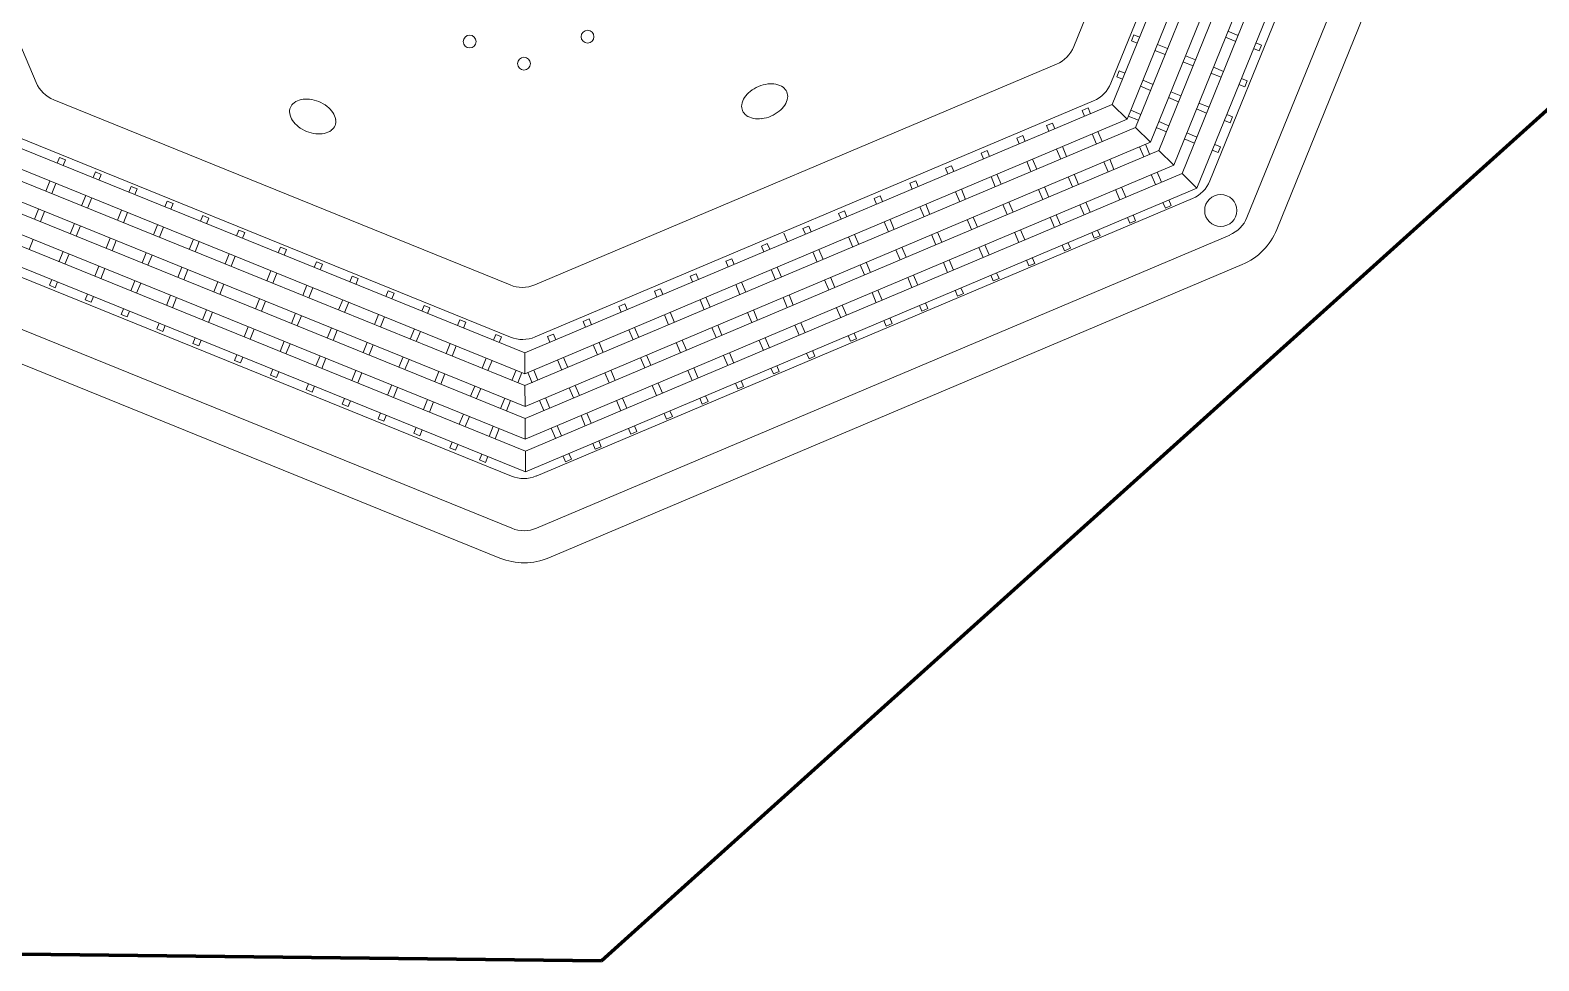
# Model space of a CAD drawing. Header units: millimetres. Extents: x 111 to 1506, y 14 to 566.
# Drawn here: x 217.737 to 220.087, y 128.983 to 130.432 of the extents above; entities that cross this region are included whole.
import ezdxf

# ---------------------------------------------------------------- set-up
doc = ezdxf.new("R2010")
doc.units = ezdxf.units.MM
doc.layers.add('PLUMA 0.05', color=240, linetype='Continuous', lineweight=5)

# ---------------------------------------------------------------- blocks, each defined once
blk = doc.blocks.new('ala')
at = {"layer": 'PLUMA 0.05', "color": 25}
for p, q in [((1562.9436, 61.8153), (1561.8865, 61.8153)), ((1563.8079, 60.9717), (1562.979, 61.8007)), ((1562.9126, 61.7403), (1561.9175, 61.7403)), ((1562.6862, 61.7259), (1562.6862, 61.7355)), ((1562.6862, 61.7355), (1562.6962, 61.7355)), ((1562.6962, 61.7355), (1562.6962, 61.7259)), ((1562.7465, 61.7259), (1562.7465, 61.7355)), ((1562.7465, 61.7355), (1562.7565, 61.7355)), ((1562.7565, 61.7355), (1562.7565, 61.7259)), ((1562.8067, 61.7259), (1562.8067, 61.7355)), ((1562.8067, 61.7355), (1562.8167, 61.7355)), ((1562.8167, 61.7355), (1562.8167, 61.7259)), ((1562.857, 61.7259), (1562.857, 61.7355)), ((1562.857, 61.7355), (1562.867, 61.7355)), ((1562.867, 61.7355), (1562.867, 61.7259)), ((1562.9304, 61.7259), (1562.415, 61.7259)), ((1562.9179, 61.6959), (1562.9304, 61.7259)), ((1562.9304, 61.7259), (1563.3687, 61.2875)), ((1563.7329, 60.9407), (1562.9479, 61.7257)), ((1562.9179, 61.6959), (1562.415, 61.6959)), ((1562.6862, 61.6788), (1562.6862, 61.6959)), ((1562.6962, 61.6959), (1562.6962, 61.6788)), ((1562.7465, 61.6788), (1562.7465, 61.6959)), ((1562.7565, 61.6959), (1562.7565, 61.6788)), ((1562.8067, 61.6788), (1562.8067, 61.6959)), ((1562.8167, 61.6959), (1562.8167, 61.6788)), ((1562.857, 61.6788), (1562.857, 61.6959)), ((1562.867, 61.6959), (1562.867, 61.6788)), ((1562.9179, 61.6959), (1563.3475, 61.2663)), ((1562.9708, 61.6991), (1562.9639, 61.6923)), ((1562.9778, 61.6921), (1562.9708, 61.6991)), ((1562.971, 61.6852), (1562.9778, 61.6921)), ((1562.9109, 61.6788), (1562.415, 61.6788)), ((1562.8984, 61.6488), (1562.9109, 61.6788)), ((1562.9109, 61.6788), (1563.3355, 61.2542)), ((1562.9427, 61.6711), (1562.9307, 61.659)), ((1562.9377, 61.652), (1562.9498, 61.664)), ((1563.0134, 61.6565), (1563.0065, 61.6497)), ((1563.0204, 61.6495), (1563.0134, 61.6565)), ((1562.8984, 61.6488), (1562.415, 61.6488)), ((1562.7465, 61.6318), (1562.7465, 61.6488)), ((1562.7565, 61.6488), (1562.7565, 61.6318)), ((1562.8067, 61.6318), (1562.8067, 61.6488)), ((1562.8167, 61.6488), (1562.8167, 61.6318)), ((1562.857, 61.6318), (1562.857, 61.6488)), ((1562.867, 61.6488), (1562.867, 61.6318)), ((1562.9094, 61.6378), (1562.8974, 61.6258)), ((1562.8984, 61.6488), (1563.3143, 61.233)), ((1563.0136, 61.6426), (1563.0204, 61.6495)), ((1562.8914, 61.6318), (1562.415, 61.6318)), ((1562.8789, 61.6018), (1562.8914, 61.6318)), ((1562.8914, 61.6318), (1563.3022, 61.221)), ((1562.9045, 61.6187), (1562.9165, 61.6308)), ((1562.9853, 61.6285), (1562.9733, 61.6164)), ((1562.9803, 61.6094), (1562.9924, 61.6214)), ((1563.056, 61.6139), (1563.0492, 61.6071)), ((1563.0631, 61.6068), (1563.056, 61.6139)), ((1562.8789, 61.6018), (1562.415, 61.6018)), ((1562.7465, 61.5847), (1562.7465, 61.6018)), ((1562.7565, 61.6018), (1562.7565, 61.5847)), ((1562.8067, 61.5847), (1562.8067, 61.6018)), ((1562.8167, 61.6018), (1562.8167, 61.5847)), ((1562.857, 61.5847), (1562.857, 61.6018)), ((1562.867, 61.6018), (1562.867, 61.5847)), ((1562.8789, 61.6018), (1563.281, 61.1997)), ((1562.9521, 61.5952), (1562.94, 61.5832)), ((1562.9471, 61.5761), (1562.9591, 61.5881)), ((1563.0279, 61.5859), (1563.0159, 61.5738)), ((1563.0562, 61.6), (1563.0631, 61.6068)), ((1562.8719, 61.5847), (1562.415, 61.5847)), ((1562.8595, 61.5547), (1562.8719, 61.5847)), ((1562.8719, 61.5847), (1563.2689, 61.1877)), ((1563.023, 61.5668), (1563.035, 61.5788)), ((1563.0915, 61.5784), (1563.0847, 61.5716)), ((1563.0986, 61.5713), (1563.0915, 61.5784)), ((1563.0918, 61.5645), (1563.0986, 61.5713)), ((1562.8297, 61.5403), (1562.0004, 61.5403)), ((1562.8595, 61.5547), (1562.415, 61.5547)), ((1562.7465, 61.5451), (1562.7465, 61.5547)), ((1562.7465, 61.5451), (1562.7565, 61.5451)), ((1562.7565, 61.5547), (1562.7565, 61.5451)), ((1562.8067, 61.5451), (1562.8067, 61.5547)), ((1562.8067, 61.5451), (1562.8167, 61.5451)), ((1562.8167, 61.5547), (1562.8167, 61.5451)), ((1562.8595, 61.5547), (1563.2477, 61.1665)), ((1562.9188, 61.5619), (1562.9067, 61.5499)), ((1562.9138, 61.5428), (1562.9259, 61.5549)), ((1562.9947, 61.5526), (1562.9826, 61.5405)), ((1562.9897, 61.5335), (1563.0017, 61.5455)), ((1563.0635, 61.5503), (1563.0514, 61.5383)), ((1563.0585, 61.5312), (1563.0706, 61.5433)), ((1563.5329, 60.8578), (1562.8651, 61.5257)), ((1562.8855, 61.5287), (1562.8787, 61.5218)), ((1562.8858, 61.5148), (1562.8787, 61.5218)), ((1562.8858, 61.5148), (1562.8926, 61.5216)), ((1562.9614, 61.5193), (1562.9493, 61.5073)), ((1563.0302, 61.5171), (1563.0181, 61.505)), ((1563.1341, 61.5358), (1563.1273, 61.5289)), ((1563.1412, 61.5287), (1563.1341, 61.5358)), ((1563.1344, 61.5219), (1563.1412, 61.5287)), ((1562.9564, 61.5002), (1562.9685, 61.5123)), ((1563.0252, 61.4979), (1563.0373, 61.51)), ((1563.1061, 61.5077), (1563.094, 61.4957)), ((1563.1011, 61.4886), (1563.1132, 61.5007)), ((1563.1767, 61.4932), (1563.1699, 61.4863)), ((1563.1838, 61.4861), (1563.1767, 61.4932)), ((1562.9281, 61.4861), (1562.9213, 61.4792)), ((1562.9284, 61.4722), (1562.9213, 61.4792)), ((1562.9284, 61.4722), (1562.9352, 61.479)), ((1562.9969, 61.4838), (1562.9849, 61.4717)), ((1562.9919, 61.4647), (1563.004, 61.4767)), ((1563.0728, 61.4745), (1563.0608, 61.4624)), ((1563.177, 61.4793), (1563.1838, 61.4861)), ((1562.7986, 61.4653), (1562.0314, 61.4653)), ((1563.4579, 60.8268), (1562.834, 61.4507)), ((1562.9637, 61.4505), (1562.9568, 61.4437)), ((1563.0678, 61.4553), (1563.0799, 61.4674)), ((1563.1487, 61.4651), (1563.1366, 61.4531)), ((1563.1437, 61.446), (1563.1558, 61.458)), ((1563.2194, 61.4505), (1563.2125, 61.4437)), ((1563.2264, 61.4435), (1563.2194, 61.4505)), ((1562.9639, 61.4366), (1562.9568, 61.4437)), ((1562.9639, 61.4366), (1562.9707, 61.4434)), ((1563.0395, 61.4412), (1563.0275, 61.4291)), ((1563.0346, 61.422), (1563.0466, 61.4341)), ((1563.1154, 61.4318), (1563.1034, 61.4198)), ((1563.1104, 61.4127), (1563.1225, 61.4248)), ((1563.1913, 61.4225), (1563.1793, 61.4104)), ((1563.2196, 61.4367), (1563.2264, 61.4435)), ((1563.0063, 61.4079), (1562.9994, 61.4011)), ((1563.0065, 61.394), (1562.9994, 61.4011)), ((1563.0065, 61.394), (1563.0133, 61.4008)), ((1563.0822, 61.3986), (1563.0701, 61.3865)), ((1563.1863, 61.4034), (1563.1984, 61.4154)), ((1563.262, 61.4079), (1563.2551, 61.4011)), ((1563.269, 61.4009), (1563.262, 61.4079)), ((1563.2622, 61.394), (1563.269, 61.4009)), ((1563.0772, 61.3794), (1563.0892, 61.3915)), ((1563.158, 61.3892), (1563.146, 61.3772)), ((1563.1531, 61.3701), (1563.1651, 61.3822)), ((1563.2339, 61.3799), (1563.2219, 61.3678)), ((1563.0489, 61.3653), (1563.0421, 61.3585)), ((1563.0491, 61.3514), (1563.0421, 61.3585)), ((1563.0491, 61.3514), (1563.0559, 61.3582)), ((1563.1248, 61.356), (1563.1127, 61.3439)), ((1563.2289, 61.3608), (1563.241, 61.3728)), ((1563.3046, 61.3653), (1563.2978, 61.3585)), ((1563.3116, 61.3583), (1563.3046, 61.3653)), ((1563.3048, 61.3514), (1563.3116, 61.3583)), ((1563.1198, 61.3368), (1563.1318, 61.3489)), ((1563.2007, 61.3466), (1563.1886, 61.3346)), ((1563.1957, 61.3275), (1563.2077, 61.3395)), ((1563.2765, 61.3373), (1563.2645, 61.3252)), ((1563.2716, 61.3182), (1563.2836, 61.3302)), ((1563.0915, 61.3227), (1563.0847, 61.3159)), ((1563.0917, 61.3088), (1563.0847, 61.3159)), ((1563.0917, 61.3088), (1563.0986, 61.3156)), ((1563.1674, 61.3133), (1563.1553, 61.3013)), ((1563.1624, 61.2942), (1563.1744, 61.3063)), ((1563.2433, 61.304), (1563.2312, 61.2919)), ((1563.3472, 61.3227), (1563.3404, 61.3159)), ((1563.3543, 61.3156), (1563.3472, 61.3227)), ((1563.3474, 61.3088), (1563.3543, 61.3156)), ((1563.2383, 61.2849), (1563.2503, 61.2969)), ((1563.3191, 61.2947), (1563.3071, 61.2826)), ((1563.3142, 61.2755), (1563.3262, 61.2876)), ((1563.7331, 60.9231), (1563.3687, 61.2875)), ((1563.1341, 61.2801), (1563.1273, 61.2732)), ((1563.1343, 61.2662), (1563.1273, 61.2732)), ((1563.1343, 61.2662), (1563.1412, 61.273)), ((1563.21, 61.2707), (1563.1979, 61.2587)), ((1563.205, 61.2516), (1563.2171, 61.2637)), ((1563.2859, 61.2614), (1563.2738, 61.2493)), ((1563.7031, 60.9107), (1563.3475, 61.2663)), ((1563.39, 61.2662), (1563.3969, 61.273)), ((1563.3969, 61.273), (1563.4039, 61.266)), ((1563.4039, 61.266), (1563.3971, 61.2591)), ((1563.1767, 61.2375), (1563.1699, 61.2306)), ((1563.2809, 61.2423), (1563.2929, 61.2543)), ((1563.6861, 60.9036), (1563.3355, 61.2542)), ((1563.3568, 61.2329), (1563.3688, 61.245)), ((1563.3759, 61.2379), (1563.3638, 61.2259)), ((1563.177, 61.2236), (1563.1699, 61.2306)), ((1563.177, 61.2236), (1563.1838, 61.2304)), ((1563.2526, 61.2281), (1563.2405, 61.2161)), ((1563.2476, 61.209), (1563.2597, 61.2211)), ((1563.639, 60.8841), (1563.3022, 61.221)), ((1563.6561, 60.8912), (1563.3143, 61.233)), ((1563.3235, 61.1997), (1563.3356, 61.2117)), ((1563.4327, 61.2236), (1563.4395, 61.2304)), ((1563.4395, 61.2304), (1563.4466, 61.2233)), ((1563.4466, 61.2233), (1563.4397, 61.2165)), ((1563.2193, 61.1948), (1563.2125, 61.188)), ((1563.2196, 61.181), (1563.2125, 61.188)), ((1563.2196, 61.181), (1563.2264, 61.1878)), ((1563.592, 60.8647), (1563.2689, 61.1877)), ((1563.609, 60.8717), (1563.281, 61.1997)), ((1563.3426, 61.2046), (1563.3306, 61.1926)), ((1563.3994, 61.1903), (1563.4114, 61.2024)), ((1563.4185, 61.1953), (1563.4065, 61.1833)), ((1563.4753, 61.181), (1563.4821, 61.1878)), ((1563.4821, 61.1878), (1563.4892, 61.1807)), ((1563.2477, 61.1665), (1563.2375, 61.1563)), ((1563.5619, 60.8522), (1563.2477, 61.1665)), ((1563.2902, 61.1664), (1563.3023, 61.1784)), ((1563.3094, 61.1714), (1563.2973, 61.1593)), ((1563.3661, 61.157), (1563.3782, 61.1691)), ((1563.4892, 61.1807), (1563.4823, 61.1739)), ((1563.2622, 61.1383), (1563.269, 61.1452)), ((1563.3852, 61.162), (1563.3732, 61.15)), ((1563.442, 61.1477), (1563.4541, 61.1598)), ((1563.4611, 61.1527), (1563.4491, 61.1406)), ((1563.5179, 61.1384), (1563.5247, 61.1452)), ((1563.5247, 61.1452), (1563.5318, 61.1381)), ((1563.2622, 61.1383), (1563.2693, 61.1313)), ((1563.2761, 61.1381), (1563.2693, 61.1313)), ((1563.3328, 61.1238), (1563.3449, 61.1358)), ((1563.352, 61.1288), (1563.3399, 61.1167)), ((1563.4087, 61.1144), (1563.4208, 61.1265)), ((1563.4278, 61.1194), (1563.4158, 61.1074)), ((1563.4846, 61.1051), (1563.4967, 61.1172)), ((1563.5318, 61.1381), (1563.525, 61.1313)), ((1563.3048, 61.0957), (1563.3116, 61.1026)), ((1563.3048, 61.0957), (1563.3119, 61.0887)), ((1563.3187, 61.0955), (1563.3119, 61.0887)), ((1563.3754, 61.0812), (1563.3875, 61.0932)), ((1563.5037, 61.1101), (1563.4917, 61.098)), ((1563.5605, 61.0958), (1563.5673, 61.1026)), ((1563.5673, 61.1026), (1563.5744, 61.0955)), ((1563.5744, 61.0955), (1563.5676, 61.0887)), ((1563.3946, 61.0861), (1563.3825, 61.0741)), ((1563.4513, 61.0718), (1563.4634, 61.0839)), ((1563.4705, 61.0768), (1563.4584, 61.0648)), ((1563.5272, 61.0625), (1563.5393, 61.0745)), ((1563.3474, 61.0531), (1563.3542, 61.0599)), ((1563.3474, 61.0531), (1563.3545, 61.046)), ((1563.3613, 61.0529), (1563.3545, 61.046)), ((1563.4181, 61.0385), (1563.4301, 61.0506)), ((1563.5463, 61.0675), (1563.5343, 61.0554)), ((1563.6031, 61.0532), (1563.6099, 61.06)), ((1563.6099, 61.06), (1563.617, 61.0529)), ((1563.617, 61.0529), (1563.6102, 61.0461)), ((1563.4372, 61.0435), (1563.4251, 61.0315)), ((1563.4939, 61.0292), (1563.506, 61.0413)), ((1563.5131, 61.0342), (1563.501, 61.0221)), ((1563.5698, 61.0199), (1563.5819, 61.0319)), ((1563.589, 61.0249), (1563.5769, 61.0128)), ((1563.39, 61.0105), (1563.3968, 61.0173)), ((1563.39, 61.0105), (1563.3971, 61.0034)), ((1563.4039, 61.0103), (1563.3971, 61.0034)), ((1563.4607, 60.9959), (1563.4727, 61.008)), ((1563.4798, 61.0009), (1563.4677, 60.9889)), ((1563.5366, 60.9866), (1563.5486, 60.9987)), ((1563.6457, 61.0105), (1563.6525, 61.0174)), ((1563.6525, 61.0174), (1563.6596, 61.0103)), ((1563.6596, 61.0103), (1563.6528, 61.0035)), ((1563.4326, 60.9679), (1563.4394, 60.9747)), ((1563.5557, 60.9916), (1563.5436, 60.9795)), ((1563.6124, 60.9773), (1563.6245, 60.9893)), ((1563.6316, 60.9823), (1563.6195, 60.9702)), ((1563.6813, 60.975), (1563.6881, 60.9818)), ((1563.6881, 60.9818), (1563.6951, 60.9748)), ((1563.6951, 60.9748), (1563.6883, 60.9679)), ((1563.4326, 60.9679), (1563.4397, 60.9608)), ((1563.4465, 60.9676), (1563.4397, 60.9608)), ((1563.5033, 60.9533), (1563.5153, 60.9654)), ((1563.5224, 60.9583), (1563.5103, 60.9463)), ((1563.5792, 60.944), (1563.5912, 60.956)), ((1563.648, 60.9417), (1563.66, 60.9538)), ((1563.4752, 60.9253), (1563.4821, 60.9321)), ((1563.5983, 60.949), (1563.5862, 60.9369)), ((1563.6671, 60.9467), (1563.6551, 60.9347)), ((1563.8225, 60.9364), (1563.8225, 59.8792)), ((1563.4752, 60.9253), (1563.4823, 60.9182)), ((1563.4891, 60.925), (1563.4823, 60.9182)), ((1563.5459, 60.9107), (1563.5579, 60.9228)), ((1563.565, 60.9157), (1563.553, 60.9036)), ((1563.6147, 60.9084), (1563.6268, 60.9205)), ((1563.6338, 60.9134), (1563.6218, 60.9014)), ((1563.7031, 60.9107), (1563.7331, 60.9231)), ((1563.7031, 60.9107), (1563.7031, 60.4078)), ((1563.7331, 60.9231), (1563.7331, 60.4078)), ((1563.7475, 60.9053), (1563.7475, 59.9103)), ((1563.5178, 60.8827), (1563.5247, 60.8895)), ((1563.5178, 60.8827), (1563.5249, 60.8756)), ((1563.5317, 60.8824), (1563.5249, 60.8756)), ((1563.5814, 60.8752), (1563.5935, 60.8872)), ((1563.609, 60.8717), (1563.639, 60.8841)), ((1563.639, 60.8841), (1563.639, 60.4078)), ((1563.6561, 60.8912), (1563.6861, 60.9036)), ((1563.6561, 60.8912), (1563.6561, 60.4078)), ((1563.6861, 60.9036), (1563.6861, 60.4078)), ((1563.5619, 60.8522), (1563.592, 60.8647)), ((1563.6006, 60.8802), (1563.5885, 60.8681)), ((1563.592, 60.8647), (1563.592, 60.4078)), ((1563.609, 60.8598), (1563.592, 60.8598)), ((1563.609, 60.8717), (1563.609, 60.4078)), ((1563.6561, 60.8598), (1563.639, 60.8598)), ((1563.7031, 60.8598), (1563.6861, 60.8598)), ((1563.7428, 60.8598), (1563.7331, 60.8598)), ((1563.7428, 60.8498), (1563.7428, 60.8598)), ((1563.5619, 60.8522), (1563.5619, 60.4078)), ((1563.592, 60.8498), (1563.609, 60.8498)), ((1563.639, 60.8498), (1563.6561, 60.8498)), ((1563.6861, 60.8498), (1563.7031, 60.8498)), ((1563.7331, 60.8498), (1563.7428, 60.8498)), ((1563.5475, 60.8225), (1563.5475, 59.9931)), ((1563.4725, 60.7914), (1563.4725, 60.0242)), ((1563.5619, 60.8095), (1563.5523, 60.8095)), ((1563.5523, 60.7995), (1563.5523, 60.8095)), ((1563.5523, 60.7995), (1563.5619, 60.7995)), ((1563.609, 60.8095), (1563.592, 60.8095)), ((1563.592, 60.7995), (1563.609, 60.7995)), ((1563.6561, 60.8095), (1563.639, 60.8095)), ((1563.639, 60.7995), (1563.6561, 60.7995)), ((1563.7031, 60.8095), (1563.6861, 60.8095)), ((1563.6861, 60.7995), (1563.7031, 60.7995)), ((1563.7428, 60.8095), (1563.7331, 60.8095)), ((1563.7331, 60.7995), (1563.7428, 60.7995)), ((1563.7428, 60.7995), (1563.7428, 60.8095)), ((1563.5619, 60.7492), (1563.5523, 60.7492)), ((1563.5523, 60.7392), (1563.5523, 60.7492)), ((1563.609, 60.7492), (1563.592, 60.7492)), ((1563.6561, 60.7492), (1563.639, 60.7492)), ((1563.7031, 60.7492), (1563.6861, 60.7492)), ((1563.7428, 60.7492), (1563.7331, 60.7492)), ((1563.7428, 60.7392), (1563.7428, 60.7492)), ((1563.5523, 60.7392), (1563.5619, 60.7392)), ((1563.592, 60.7392), (1563.609, 60.7392)), ((1563.639, 60.7392), (1563.6561, 60.7392)), ((1563.6861, 60.7392), (1563.7031, 60.7392)), ((1563.7331, 60.7392), (1563.7428, 60.7392)), ((1563.5619, 60.689), (1563.5523, 60.689)), ((1563.5523, 60.679), (1563.5523, 60.689)), ((1563.5523, 60.679), (1563.5619, 60.679)), ((1563.609, 60.689), (1563.592, 60.689)), ((1563.592, 60.679), (1563.609, 60.679)), ((1563.6561, 60.689), (1563.639, 60.689)), ((1563.639, 60.679), (1563.6561, 60.679)), ((1563.7031, 60.689), (1563.6861, 60.689)), ((1563.6861, 60.679), (1563.7031, 60.679)), ((1563.7428, 60.689), (1563.7331, 60.689)), ((1563.7331, 60.679), (1563.7428, 60.679)), ((1563.7428, 60.679), (1563.7428, 60.689)), ((1563.5619, 60.6287), (1563.5523, 60.6287)), ((1563.5523, 60.6187), (1563.5523, 60.6287)), ((1563.609, 60.6287), (1563.592, 60.6287)), ((1563.6561, 60.6287), (1563.639, 60.6287)), ((1563.7031, 60.6287), (1563.6861, 60.6287)), ((1563.7428, 60.6287), (1563.7331, 60.6287)), ((1563.7428, 60.6187), (1563.7428, 60.6287)), ((1563.5523, 60.6187), (1563.5619, 60.6187)), ((1563.592, 60.6187), (1563.609, 60.6187)), ((1563.639, 60.6187), (1563.6561, 60.6187)), ((1563.6861, 60.6187), (1563.7031, 60.6187)), ((1563.7331, 60.6187), (1563.7428, 60.6187)), ((1563.5619, 60.5685), (1563.5523, 60.5685)), ((1563.5523, 60.5585), (1563.5523, 60.5685)), ((1563.5523, 60.5585), (1563.5619, 60.5585)), ((1563.609, 60.5685), (1563.592, 60.5685)), ((1563.592, 60.5585), (1563.609, 60.5585)), ((1563.6561, 60.5685), (1563.639, 60.5685)), ((1563.639, 60.5585), (1563.6561, 60.5585)), ((1563.7031, 60.5685), (1563.6861, 60.5685)), ((1563.6861, 60.5585), (1563.7031, 60.5585)), ((1563.7428, 60.5685), (1563.7331, 60.5685)), ((1563.7331, 60.5585), (1563.7428, 60.5585)), ((1563.7428, 60.5585), (1563.7428, 60.5685)), ((1563.5619, 60.5082), (1563.5523, 60.5082)), ((1563.5523, 60.4982), (1563.5523, 60.5082)), ((1563.609, 60.5082), (1563.592, 60.5082)), ((1563.6561, 60.5082), (1563.639, 60.5082)), ((1563.7031, 60.5082), (1563.6861, 60.5082)), ((1563.7428, 60.5082), (1563.7331, 60.5082)), ((1563.7428, 60.4982), (1563.7428, 60.5082)), ((1563.5523, 60.4982), (1563.5619, 60.4982)), ((1563.592, 60.4982), (1563.609, 60.4982)), ((1563.639, 60.4982), (1563.6561, 60.4982)), ((1563.6861, 60.4982), (1563.7031, 60.4982)), ((1563.7331, 60.4982), (1563.7428, 60.4982)), ((1563.5619, 60.4479), (1563.5523, 60.4479)), ((1563.5523, 60.4379), (1563.5523, 60.4479)), ((1563.5523, 60.4379), (1563.5619, 60.4379)), ((1563.609, 60.4479), (1563.592, 60.4479)), ((1563.592, 60.4379), (1563.609, 60.4379)), ((1563.6561, 60.4479), (1563.639, 60.4479)), ((1563.639, 60.4379), (1563.6561, 60.4379)), ((1563.7031, 60.4479), (1563.6861, 60.4479)), ((1563.6861, 60.4379), (1563.7031, 60.4379)), ((1563.7428, 60.4479), (1563.7331, 60.4479)), ((1563.7331, 60.4379), (1563.7428, 60.4379)), ((1563.7428, 60.4379), (1563.7428, 60.4479)), ((1563.5619, 59.9634), (1563.5619, 60.4078)), ((1563.592, 59.951), (1563.592, 60.4078)), ((1563.609, 59.9439), (1563.609, 60.4078)), ((1563.639, 59.9315), (1563.639, 60.4078)), ((1563.6561, 59.9244), (1563.6561, 60.4078)), ((1563.6861, 59.912), (1563.6861, 60.4078)), ((1563.7031, 59.9049), (1563.7031, 60.4078)), ((1563.7331, 59.8925), (1563.7331, 60.4078)), ((1563.5523, 60.3777), (1563.5523, 60.3677)), ((1563.5523, 60.3777), (1563.5619, 60.3777)), ((1563.5619, 60.3677), (1563.5523, 60.3677)), ((1563.592, 60.3777), (1563.609, 60.3777)), ((1563.609, 60.3677), (1563.592, 60.3677)), ((1563.639, 60.3777), (1563.6561, 60.3777)), ((1563.6561, 60.3677), (1563.639, 60.3677)), ((1563.6861, 60.3777), (1563.7031, 60.3777)), ((1563.7031, 60.3677), (1563.6861, 60.3677)), ((1563.7331, 60.3777), (1563.7428, 60.3777)), ((1563.7428, 60.3677), (1563.7331, 60.3677)), ((1563.7428, 60.3777), (1563.7428, 60.3677)), ((1563.5523, 60.3174), (1563.5523, 60.3074)), ((1563.5523, 60.3174), (1563.5619, 60.3174)), ((1563.592, 60.3174), (1563.609, 60.3174)), ((1563.639, 60.3174), (1563.6561, 60.3174)), ((1563.6861, 60.3174), (1563.7031, 60.3174)), ((1563.7331, 60.3174), (1563.7428, 60.3174)), ((1563.7428, 60.3174), (1563.7428, 60.3074)), ((1563.5619, 60.3074), (1563.5523, 60.3074)), ((1563.609, 60.3074), (1563.592, 60.3074)), ((1563.6561, 60.3074), (1563.639, 60.3074)), ((1563.7031, 60.3074), (1563.6861, 60.3074)), ((1563.7428, 60.3074), (1563.7331, 60.3074)), ((1563.5523, 60.2572), (1563.5523, 60.2472)), ((1563.5523, 60.2572), (1563.5619, 60.2572)), ((1563.5619, 60.2472), (1563.5523, 60.2472)), ((1563.592, 60.2572), (1563.609, 60.2572)), ((1563.609, 60.2472), (1563.592, 60.2472)), ((1563.639, 60.2572), (1563.6561, 60.2572)), ((1563.6561, 60.2472), (1563.639, 60.2472)), ((1563.6861, 60.2572), (1563.7031, 60.2572)), ((1563.7031, 60.2472), (1563.6861, 60.2472)), ((1563.7331, 60.2572), (1563.7428, 60.2572)), ((1563.7428, 60.2472), (1563.7331, 60.2472)), ((1563.7428, 60.2572), (1563.7428, 60.2472)), ((1563.5523, 60.1969), (1563.5523, 60.1869)), ((1563.5523, 60.1969), (1563.5619, 60.1969)), ((1563.5619, 60.1869), (1563.5523, 60.1869)), ((1563.592, 60.1969), (1563.609, 60.1969)), ((1563.609, 60.1869), (1563.592, 60.1869)), ((1563.639, 60.1969), (1563.6561, 60.1969)), ((1563.6561, 60.1869), (1563.639, 60.1869)), ((1563.6861, 60.1969), (1563.7031, 60.1969)), ((1563.7031, 60.1869), (1563.6861, 60.1869)), ((1563.7331, 60.1969), (1563.7428, 60.1969)), ((1563.7428, 60.1869), (1563.7331, 60.1869)), ((1563.7428, 60.1969), (1563.7428, 60.1869)), ((1563.5523, 60.1366), (1563.5523, 60.1266)), ((1563.5523, 60.1366), (1563.5619, 60.1366)), ((1563.592, 60.1366), (1563.609, 60.1366)), ((1563.639, 60.1366), (1563.6561, 60.1366)), ((1563.6861, 60.1366), (1563.7031, 60.1366)), ((1563.7331, 60.1366), (1563.7428, 60.1366)), ((1563.7428, 60.1366), (1563.7428, 60.1266)), ((1563.5619, 60.1266), (1563.5523, 60.1266)), ((1563.609, 60.1266), (1563.592, 60.1266)), ((1563.6561, 60.1266), (1563.639, 60.1266)), ((1563.7031, 60.1266), (1563.6861, 60.1266)), ((1563.7428, 60.1266), (1563.7331, 60.1266)), ((1563.5523, 60.0764), (1563.5523, 60.0664)), ((1563.5523, 60.0764), (1563.5619, 60.0764)), ((1563.5619, 60.0664), (1563.5523, 60.0664)), ((1563.592, 60.0764), (1563.609, 60.0764)), ((1563.609, 60.0664), (1563.592, 60.0664)), ((1563.639, 60.0764), (1563.6561, 60.0764)), ((1563.6561, 60.0664), (1563.639, 60.0664)), ((1563.6861, 60.0764), (1563.7031, 60.0764)), ((1563.4579, 59.9888), (1562.834, 59.365))]:
    blk.add_line(p, q, dxfattribs=at)
blk.add_lwpolyline([(1563.8725, 60.9364), (1563.8725, 59.8792, -0.198912), (1563.8432, 59.8085), (1563.0143, 58.9796, -0.198912), (1562.9436, 58.9503), (1561.8865, 58.9503, -0.198912), (1561.8157, 58.9796), (1560.9868, 59.8085, -0.198912), (1560.9575, 59.8792), (1560.9575, 60.9364, -0.198912), (1560.9868, 61.0071), (1561.8157, 61.836, -0.198912), (1561.8865, 61.8653), (1562.9436, 61.8653, -0.198912), (1563.0143, 61.836), (1563.8432, 61.0071, -0.198912)], format="xyb", close=True, dxfattribs=at)
for centre, radius in [((1562.9489, 61.7733), 0.025), ((1563.069, 60.7578), 0.01), ((1563.145, 60.6818), 0.01), ((1563.145, 60.5904), 0.01)]:
    blk.add_circle(centre, radius, dxfattribs=at)
for centre, radius, start, end in [((1562.9436, 61.7653), 0.05, 45, 90), ((1562.9126, 61.6903), 0.05, 45, 90), ((1562.8297, 61.4903), 0.05, 45, 90), ((1562.7986, 61.4153), 0.05, 45, 90), ((1563.0552, 61.0631), 0.0286, 166.8535, 191.3099), ((1563.044, 61.0657), 0.017, 135, 166.8535), ((1563.044, 61.0657), 0.017, 103.1465, 135), ((1563.0466, 61.0544), 0.0286, 78.6901, 103.1465), ((1563.0443, 61.043), 0.0402, 60.4371, 78.6901), ((1563.0365, 61.0293), 0.0561, 45, 60.4371), ((1563.0365, 61.0293), 0.0561, 29.5629, 45), ((1563.0666, 61.0653), 0.0402, 191.3099, 209.5629), ((1563.0804, 61.0732), 0.0561, 209.5629, 225), ((1563.0503, 61.0371), 0.0402, 11.3099, 29.5629), ((1563.0804, 61.0732), 0.0561, 225, 240.4371), ((1563.0726, 61.0594), 0.0402, 240.4371, 258.6901), ((1563.0729, 61.0367), 0.017, 283.1465, 315), ((1563.0729, 61.0367), 0.017, 315, 346.8535), ((1563.0617, 61.0394), 0.0286, 346.8535, 11.3099), ((1563.0703, 61.048), 0.0286, 258.6901, 283.1465), ((1563.7725, 60.9364), 0.05, 0, 45), ((1563.6975, 60.9053), 0.05, 0, 45), ((1563.4975, 60.8225), 0.05, 0, 45), ((1563.4225, 60.7914), 0.05, 0, 45), ((1563.3608, 60.412), 0.0402, 146.3099, 164.5629), ((1563.3511, 60.4185), 0.0286, 121.8535, 146.3099), ((1563.345, 60.4283), 0.017, 90, 121.8535), ((1563.345, 60.4283), 0.017, 58.1465, 90), ((1563.3389, 60.4185), 0.0286, 33.6901, 58.1465), ((1563.3293, 60.412), 0.0402, 15.4371, 33.6901), ((1563.3761, 60.4078), 0.0561, 164.5629, 180), ((1563.314, 60.4078), 0.0561, 0, 15.4371), ((1563.3761, 60.4078), 0.0561, 180, 195.4371), ((1563.3608, 60.4036), 0.0402, 195.4371, 213.6901), ((1563.3293, 60.4036), 0.0402, 326.3099, 344.5629), ((1563.314, 60.4078), 0.0561, 344.5629, 0), ((1563.3511, 60.3971), 0.0286, 213.6901, 238.1465), ((1563.345, 60.3873), 0.017, 238.1465, 270), ((1563.345, 60.3873), 0.017, 270, 301.8535), ((1563.3389, 60.3971), 0.0286, 301.8535, 326.3099), ((1563.4225, 60.0242), 0.05, 315, 0)]:
    blk.add_arc(centre, radius, start, end, dxfattribs=at)

msp = doc.modelspace()

# ---------------------------------------------------------------- linework, layer by layer
at = {"lineweight": 100, "ltscale": 1000}
for p, q in [((218.62703, 128.9827), (221.17905, 131.27847)), ((216.74952, 129.00409), (218.62703, 128.9827))]:
    msp.add_line(p, q, dxfattribs=at)

# ---------------------------------------------------------------- block references
at = {"color": 251, "lineweight": 100, "rotation": 247.9147716791316}
msp.add_blockref('ala', (749.99652, 1601.64524), dxfattribs=at)

doc.saveas('drawing.dxf')
